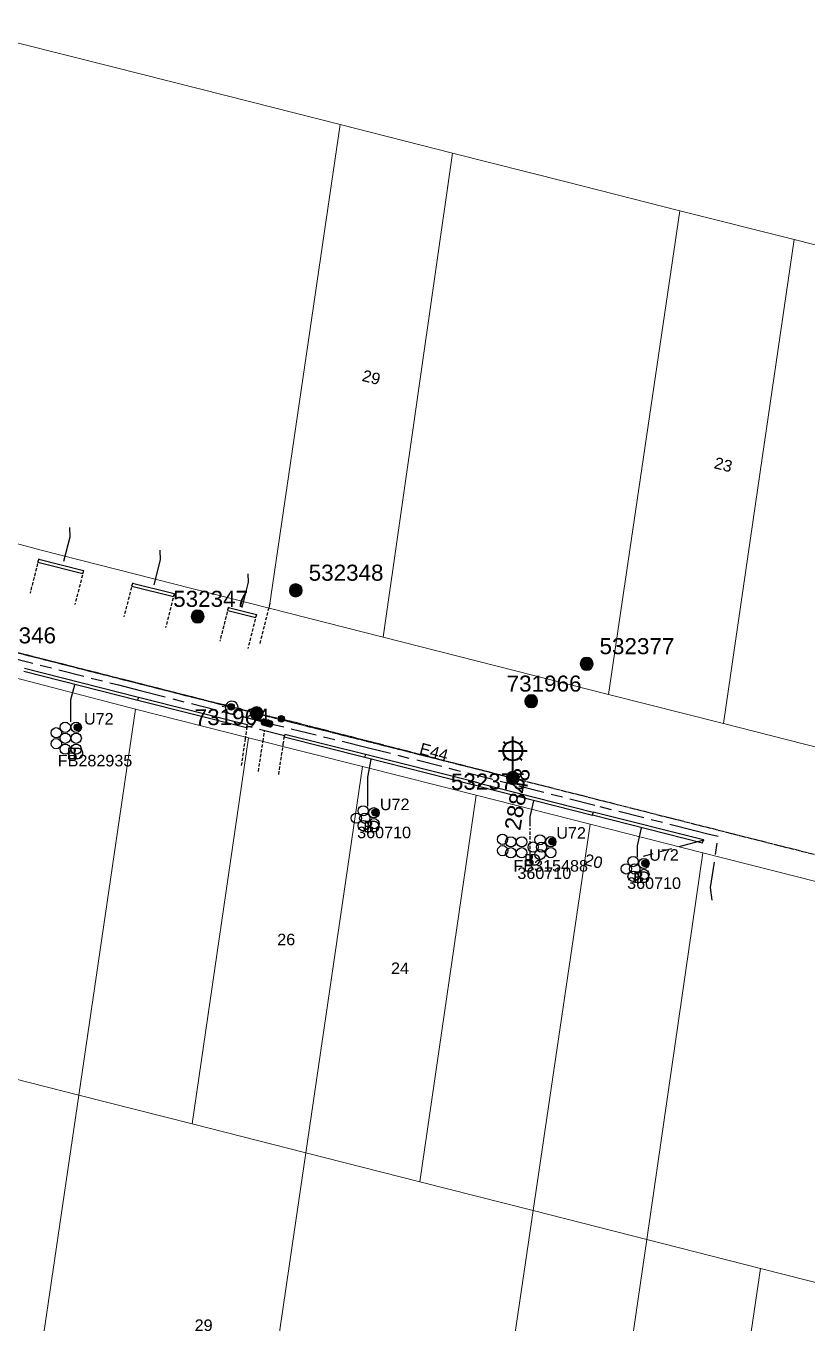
# Model space of a CAD drawing. Header units: metres. Extents: x 305195 to 306755, y 6261447 to 6263623.
# Drawn here: x 306410.9 to 306532.5, y 6262070.3 to 6262272.3 of the extents above; entities that cross this region are included whole.
import ezdxf
from ezdxf.enums import TextEntityAlignment as Align

# ---------------------------------------------------------------- set-up
doc = ezdxf.new("R2010")
doc.units = ezdxf.units.M
for name, pattern in [('Cable Exist OH', [1, 1, 0]), ('Cable Exist UG', [8.2, 4, -1.2, 1.8, -1.2]), ('DASHED', [0.75, 0.5, -0.25])]:
    doc.linetypes.add(name, pattern=pattern)
doc.layers.get('0').update_dxf_attribs({"color": 6})
for name, color, linetype, lineweight in [('Cadastre Buildings_SP_EXT', 9, 'Continuous', 5), ('Cadastre Land Parcels_SP_EXT', 9, 'Continuous', 5), ('Cadastre Roads_SP_EXT', 9, 'Continuous', 5)]:
    doc.layers.add(name, color=color, linetype=linetype, lineweight=lineweight)
for name, color, linetype in [('Duct_SP_EXT', 7, 'Continuous'), ('Equip_HV_EXT', 7, 'Continuous'), ('Equip_LV_EXT', 7, 'Continuous'), ('Equip_SP_LV_EXT', 7, 'Continuous'), ('Equip_SP_SL_EXT', 7, 'Continuous'), ('Mains_HV_EXT', 7, 'Continuous'), ('Mains_LV_EXT', 7, 'Continuous'), ('Mains_SL_EXT', 7, 'Continuous'), ('SupportsOH_SP_TR_HV_LV_SL_EXT', 7, 'Continuous'), ('Trench_SP_EXT', 7, 'Continuous')]:
    doc.layers.add(name, color=color, linetype=linetype)
doc.layers.add('UNKNOWN_FEATURES', color=1, linetype='DASHED', plot=False)
doc.styles.add('iecARIAL', font='arial.ttf', dxfattribs={"height": 2})
doc.styles.add('POLE_LABEL', font='arial.ttf')
doc.styles.get("Standard").update_dxf_attribs({"font": 'arial.ttf'})

# ---------------------------------------------------------------- blocks, each defined once
blk = doc.blocks.new('DUCT_EXT')
blk.add_circle((0, 0.8), 0.8)
at = {"flags": 1}
blk.add_attdef('Z', (0, 0), '', height=0.2, dxfattribs=at)
at = {"flags": 9}
for tag, p in [('DUCT_CODE', (0, 0)), ('XSECT_TYPE', (0, -0.2)), ('STATE', (0, -0.6)), ('FB_REFERENCE', (0, -0.4)), ('NOTES', (0, -0.8))]:
    blk.add_attdef(tag, text='', height=0.2, dxfattribs=at).set_placement(p, align=Align.MIDDLE_LEFT)
blk = doc.blocks.new('LV_OH_LINKS_OPEN_EXT')
for p, q in [((-0.17, 4.97), (-0.17, 5.46)), ((0.17, 4.97), (0.17, 5.46)), ((-0.17, 3), (-0.17, 2.5)), ((0.17, 3), (0.17, 2.5))]:
    blk.add_line(p, q)
blk.add_lwpolyline([(0, 2.99, 1), (0, 4.98, 1)], format="xyb", close=True)
at = {"flags": 9}
for tag, p in [('ACTUAL_STATUS', (0, 0)), ('CONSTRUCTED_VOLTAGE', (0, -0.2)), ('OPERATING_VOLTAGE', (0, -0.6)), ('ORIENTATION', (0, -0.8)), ('OWNED_BY', (0, -1)), ('STATE', (0, -1.2)), ('SWITCH_TYPE', (0, -1.4)), ('NO_PHASES', (0, -0.4)), ('USAGE', (0, -1.6)), ('LEGEND', (0, -1.8)), ('NOTES', (0, -2))]:
    blk.add_attdef(tag, text='', height=0.2, dxfattribs=at).set_placement(p, align=Align.MIDDLE_LEFT)
at = {"flags": 1}
blk.add_attdef('Z', (0, 0), '', height=0.2, dxfattribs=at)
blk = doc.blocks.new('SL_LANTERN_EXT')
at = {"lineweight": 40}
for p, q in [((0, 1.97), (0, 6.47)), ((-2.25, 4.22), (2.25, 4.22)), ((-1.46, 5.68), (-1.06, 5.28)), ((1.46, 5.68), (1.06, 5.28)), ((-1.46, 2.76), (-1.06, 3.16)), ((0, 0), (0, 2.72)), ((1.46, 2.76), (1.06, 3.16))]:
    blk.add_line(p, q, dxfattribs=at)
blk.add_circle((0, 4.22), 1.5, dxfattribs=at)
at = {"style": 'iecARIAL', "flags": 8}
blk.add_attdef('ASSET_NUM', (1.5, 1.5), '', height=2.5, dxfattribs=at)
for tag, p, height, flags in [('OPERATING_VOLTAGE', (0.98, -1.65), 0.2, 9), ('ORIENTATION', (0.98, -1.85), 0.2, 9), ('OWNED_BY', (0.98, -2.05), 0.2, 9), ('CONSTRUCTED_VOLTAGE', (0.98, -0.65), 0.2, 9), ('CONTROL_TYPE', (0.98, -0.85), 0.2, 9), ('LANTERN_PURPOSE', (0.98, -1.05), 0.2, 9), ('LANTERN_TYPE', (0.98, -1.25), 0.2, 9), ('NO_PHASES', (0.98, -1.45), 0.2, 9), ('LNUMBER', (2.18, -3.25), 2.5, 8), ('STATE', (0.98, -2.25), 0.2, 9), ('USAGE', (0.98, -2.45), 0.2, 9), ('CEXIST', (0.98, -2.65), 0.2, 9), ('CNEW', (0.98, -2.85), 0.2, 9), ('CNUMBER', (0.98, -3.05), 0.2, 9), ('CREMOVE', (0.98, -3.25), 0.2, 9), ('CREPLACE', (0.98, -3.45), 0.2, 9), ('LKINGHEIGHT', (0.98, -3.65), 0.2, 9), ('LBRACKET', (0.98, -3.85), 0.2, 9), ('LBRACKETVOCAB', (0.98, -4.05), 0.2, 9), ('LCATEGORY', (0.98, -4.25), 0.2, 9), ('LCHARGE1', (0.98, -4.45), 0.2, 9), ('LCHARGE1PERCENT', (0.98, -4.65), 0.2, 9), ('LCHARGE2', (0.98, -4.85), 0.2, 9), ('LCHARGE2PERCENT', (0.98, -5.05), 0.2, 9), ('LCHARGE3', (0.98, -5.25), 0.2, 9), ('LCHARGE3PERCENT', (0.98, -5.45), 0.2, 9), ('LEXIST', (0.98, -5.65), 0.2, 9), ('LLAMP', (0.98, -5.85), 0.2, 9), ('LLAMPVOCAB', (0.98, -6.05), 0.2, 9), ('LMAST', (0.98, -6.25), 0.2, 9), ('LMASTVOCAB', (0.98, -6.45), 0.2, 9), ('LNEW', (0.98, -6.65), 0.2, 9), ('LANTNUMBER', (0.98, -6.85), 0.2, 9), ('LOUTREACH', (0.98, -7.25), 0.2, 9), ('LOUTREACHVOCAB', (0.98, -7.45), 0.2, 9), ('LRATECODE', (0.98, -7.65), 0.2, 9), ('LREMOVE', (0.98, -7.85), 0.2, 9), ('LREPLACE', (0.98, -8.05), 0.2, 9), ('LTYPE', (0.98, -8.25), 0.2, 9), ('STREETNAME', (0.98, -9.25), 0.2, 9), ('SUBURB', (0.98, -9.45), 0.2, 1), ('LTYPEVOCAB', (0.98, -8.45), 0.2, 9), ('LEGEND', (0.98, -8.65), 0.2, 9), ('LOCATION', (0.98, -8.85), 0.2, 9), ('NOTES', (0.98, -9.05), 0.2, 9)]:
    blk.add_attdef(tag, p, '', height=height, dxfattribs=dict(flags=flags))
blk = doc.blocks.new('POLE_EXT')
blk.add_hatch(color=256).paths.add_polyline_path([(-1, 0, 1), (1, 0, 1)])
blk.add_lwpolyline([(-1, 0, 1), (1, 0, 1)], format="xyb", close=True)
for tag, height, flags, p in [('pNumber', 2.5, 8, (-17.84, 2.07)), ('OWNED_BY', 0.2, 9, (1.35, -0.4)), ('SPECIAL_USE', 0.2, 9, (1.35, -0.8)), ('STATE', 0.2, 9, (1.35, -1)), ('cLV', 0.2, 9, (1.35, -1.4)), ('hDepth', 0.2, 9, (1.35, -1.6)), ('hDia', 0.2, 9, (1.35, -1.8)), ('cHV', 0.2, 9, (1.35, -2)), ('PARENT', 0.2, 9, (1.35, -0.6)), ('USAGE', 0.2, 9, (1.35, -1.2)), ('cLinedev', 0.2, 9, (1.35, -3.4)), ('pExisting', 0.2, 9, (1.35, -3.8)), ('LBRACKET', 0.2, 9, (1.35, -2.2)), ('LExisting', 0.2, 9, (1.35, -2.4)), ('LANTNUMBER', 0.2, 9, (1.35, -2.6)), ('LOther', 0.2, 9, (1.35, -2.8)), ('LRemove', 0.2, 9, (1.35, -3)), ('LEGEND', 0.2, 9, (1.35, -3.2)), ('LOCATION', 0.2, 9, (1.35, -3.6)), ('PFNUMBER', 0.2, 9, (1.35, -4)), ('pFooting', 0.2, 9, (1.35, -4.4)), ('pNew', 0.2, 9, (1.35, -4.6)), ('pRelocate', 0.2, 9, (1.35, -5)), ('pRemove', 0.2, 9, (1.35, -5.2)), ('pReplace', 0.2, 9, (1.35, -5.4)), ('pStay', 0.2, 9, (1.35, -5.6)), ('pType', 0.2, 9, (1.35, -5.8)), ('cspan', 0.2, 9, (1.35, -6)), ('NEWPFNUMBER', 0.2, 9, (1.35, -4.2)), ('STREETNAME', 0.2, 9, (1.35, -6.2)), ('SUBURB', 0.2, 9, (1.35, -6.4)), ('OPERATED_BY', 0.2, 9, (1.36, -7.01)), ('NOTES', 0.2, 9, (1.35, -6.6)), ('MAINTAINED_BY', 0.2, 9, (1.36, -6.81))]:
    blk.add_attdef(tag, text='', height=height, dxfattribs=dict(flags=flags)).set_placement(p, align=Align.MIDDLE_LEFT)
at = {"style": 'POLE_LABEL'}
for tag, height, flags, p in [('ASSET_NUM', 2.5, 8, (2, 2)), ('STRUCTURE_PLANT_NUMBER', 0.2, 9, (1.35, 0.03)), ('STREET_CODE', 0.2, 9, (1.35, -0.2))]:
    blk.add_attdef(tag, text='', height=height, dxfattribs=dict(at, flags=flags)).set_placement(p, align=Align.MIDDLE_LEFT)
at = {"flags": 1}
blk.add_attdef('Z', (1.35, -7.33), '', height=0.2, dxfattribs=at)
blk = doc.blocks.new('HV_STJ_EXT')
h = blk.add_hatch(color=256)
edge = h.paths.add_edge_path()
edge.add_ellipse((-0.59, 0.13), major_axis=(0.226, 0.226), ratio=1, start_angle=45, end_angle=135)
edge.add_line((-0.91, 0.13), (-0.91, -0.13))
edge.add_ellipse((-0.59, -0.13), major_axis=(0.226, 0.226), ratio=1, start_angle=135, end_angle=225)
edge.add_line((-0.59, -0.45), (0.59, -0.45))
edge.add_ellipse((0.59, -0.13), major_axis=(-0.226, 0.226), ratio=1, start_angle=135, end_angle=225)
edge.add_line((0.91, -0.13), (0.91, 0.13))
edge.add_ellipse((0.59, 0.13), major_axis=(-0.226, 0.226), ratio=1, start_angle=225, end_angle=315)
edge.add_line((0.59, 0.45), (-0.59, 0.45))
blk.add_lwpolyline([(-0.91, 0.13), (-0.91, -0.13, 0.414214), (-0.59, -0.45), (0.59, -0.45, 0.414214), (0.91, -0.13), (0.91, 0.13, 0.414214), (0.59, 0.45), (-0.59, 0.45, 0.414214)], format="xyb", close=True)
for tag, flags, p in [('ORIENTATION', 9, (1.5, 0)), ('Z', 1, (1.5, -0.8)), ('USAGE', 9, (1.5, -0.2)), ('LEGEND', 9, (1.5, -0.4)), ('NOTES', 9, (1.5, -0.6))]:
    blk.add_attdef(tag, text='', height=0.2, dxfattribs=dict(flags=flags)).set_placement(p, align=Align.MIDDLE_LEFT)
blk = doc.blocks.new('CABLE_LARGE_EXT')
h = blk.add_hatch(color=256)
edge = h.paths.add_edge_path()
edge.add_arc((0, 0.55), 0.55, 0, 360)
blk.add_circle((0, 0.55), 0.55)
at = {"flags": 1}
blk.add_attdef('Z', (0, 0), '', height=0.2, dxfattribs=at)
at = {"flags": 9}
for tag, p in [('COND_CODE', (0, 0)), ('STATE', (0, -0.4)), ('XSECT_SIZE', (0, -0.6)), ('FB_REFERENCE', (0, -0.2)), ('NOTES', (0, -0.8))]:
    blk.add_attdef(tag, text='', height=0.2, dxfattribs=at).set_placement(p, align=Align.MIDDLE_LEFT)
blk = doc.blocks.new('CONNECTOR_NODE_EXT')
h = blk.add_hatch(color=256)
edge = h.paths.add_edge_path()
edge.add_arc((0, 0), 0.5, 0, 360)
blk.add_circle((0, 0), 0.5)
at = {"flags": 1}
blk.add_attdef('Z', (0, 0), '', height=0.2, dxfattribs=at)
at = {"flags": 9}
for tag, p in [('CONNECTOR_TYPE', (0, 0)), ('CONSTRUCTED_VOLTAGE', (0, -0.2)), ('OPERATING_VOLTAGE', (0, -0.6)), ('ORIENTATION', (0, -0.8)), ('SUBTYPE', (0, -1)), ('NO_PHASES', (0, -0.4)), ('USAGE', (0, -1.2)), ('NOTES', (0, -1.4))]:
    blk.add_attdef(tag, text='', height=0.2, dxfattribs=at).set_placement(p, align=Align.MIDDLE_LEFT)

msp = doc.modelspace()

# ---------------------------------------------------------------- linework, layer by layer
at = {"layer": 'Cadastre Buildings_SP_EXT', "linetype": 'Continuous'}
for points in [[(306459.76, 6262256.92), (306442, 6262261.43), (306424.35, 6262265.91), (306402.45, 6262271.39), (306398.12, 6262241.99), (306391.44, 6262196.48), (306413.23, 6262190.62), (306448.73, 6262181.6), (306459.76, 6262256.92)], [(306512.67, 6262243.5), (306494.98, 6262248), (306477.29, 6262252.48), (306466.47, 6262177.09), (306501.58, 6262168.17), (306512.67, 6262243.5)], [(306379.53, 6262115.77), (306401.37, 6262110.26), (306419.08, 6262105.75), (306427.92, 6262165.88), (306410.2, 6262170.46), (306388.56, 6262176.07), (306381.31, 6262127.02), (306379.53, 6262115.77)], [(306445.52, 6262161.4), (306427.92, 6262165.88), (306419.08, 6262105.75), (306436.74, 6262101.26), (306445.52, 6262161.4)], [(306489.81, 6262087.78), (306498.69, 6262147.97), (306480.94, 6262152.46), (306472.17, 6262092.25), (306489.81, 6262087.78)], [(306551.86, 6262134.52), (306534.05, 6262139), (306516.26, 6262143.5), (306507.51, 6262083.27), (306525.2, 6262078.78), (306543.03, 6262074.23), (306551.86, 6262134.52)], [(306446.51, 6262042.71), (306446.47, 6262042.47), (306481.81, 6262033.5), (306483.28, 6262043.46), (306489.81, 6262087.78), (306472.17, 6262092.25), (306454.43, 6262096.77), (306446.51, 6262042.71)]]:
    msp.add_lwpolyline(points, close=True, dxfattribs=at)
at = {"layer": 'Cadastre Land Parcels_SP_EXT', "linetype": 'Continuous'}
msp.add_lwpolyline([(306715.75, 6262298.2), (306418.13, 6262377.38), (306416.22, 6262364.63), (306411.68, 6262333.97), (306407.15, 6262303.31), (306402.45, 6262271.39), (306424.35, 6262265.91), (306442, 6262261.43), (306459.76, 6262256.92), (306477.29, 6262252.48), (306494.98, 6262248), (306512.67, 6262243.5), (306530.44, 6262238.99), (306565.79, 6262230.02)], dxfattribs=at)
for points in [[(306477.29, 6262252.48), (306459.76, 6262256.92), (306448.73, 6262181.6), (306466.47, 6262177.09), (306477.29, 6262252.48)], [(306530.44, 6262238.99), (306512.67, 6262243.5), (306501.58, 6262168.17), (306519.47, 6262163.61), (306525.16, 6262202.84), (306530.44, 6262238.99)], [(306454.43, 6262096.77), (306463.26, 6262156.95), (306445.52, 6262161.4), (306436.74, 6262101.26), (306454.43, 6262096.77)], [(306472.17, 6262092.25), (306480.94, 6262152.46), (306463.26, 6262156.95), (306454.43, 6262096.77), (306472.17, 6262092.25)], [(306516.26, 6262143.5), (306498.69, 6262147.97), (306480.94, 6262152.46), (306472.17, 6262092.25), (306489.81, 6262087.78), (306507.51, 6262083.27), (306516.26, 6262143.5)], [(306419.08, 6262105.75), (306401.37, 6262110.26), (306379.53, 6262115.77), (306371.65, 6262061.8), (306393.43, 6262055.94), (306411.1, 6262051.45), (306419.08, 6262105.75)], [(306445.6, 6262042.69), (306446.47, 6262042.47), (306446.51, 6262042.71), (306454.43, 6262096.77), (306436.74, 6262101.26), (306419.08, 6262105.75), (306411.1, 6262051.45), (306445.6, 6262042.69)], [(306483.28, 6262043.46), (306481.81, 6262033.5), (306499.62, 6262028.98), (306501.78, 6262043.83), (306507.51, 6262083.27), (306489.81, 6262087.78), (306483.28, 6262043.46)], [(306525.2, 6262078.78), (306507.51, 6262083.27), (306501.78, 6262043.83), (306499.62, 6262028.98), (306517.22, 6262024.5), (306520.12, 6262044.21), (306525.2, 6262078.78)]]:
    msp.add_lwpolyline(points, close=True, dxfattribs=at)
at = {"layer": 'Cadastre Roads_SP_EXT', "linetype": 'Continuous'}
for points in [[(306537.14, 6262159.12), (306519.47, 6262163.61), (306501.58, 6262168.17), (306466.47, 6262177.09), (306448.73, 6262181.6), (306413.23, 6262190.62), (306391.44, 6262196.48)], [(306410.2, 6262170.46), (306427.92, 6262165.88), (306445.52, 6262161.4), (306463.26, 6262156.95), (306480.94, 6262152.46), (306498.69, 6262147.97), (306516.26, 6262143.5), (306534.05, 6262139)]]:
    msp.add_lwpolyline(points, dxfattribs=at)
at = {"layer": 'Duct_SP_EXT'}
for p, q in [((306412.73, 6262188.75), (306412.79, 6262188.98)), ((306412.73, 6262188.75), (306419.71, 6262186.98)), ((306412.85, 6262189.21), (306412.79, 6262188.98)), ((306412.85, 6262189.21), (306419.83, 6262187.44)), ((306419.71, 6262186.98), (306419.77, 6262187.21)), ((306419.83, 6262187.44), (306419.77, 6262187.21)), ((306427.34, 6262185.04), (306427.4, 6262185.27)), ((306427.34, 6262185.04), (306433.84, 6262183.4)), ((306427.46, 6262185.5), (306427.4, 6262185.27)), ((306427.46, 6262185.5), (306433.95, 6262183.86)), ((306433.84, 6262183.4), (306433.89, 6262183.63)), ((306433.95, 6262183.86), (306433.89, 6262183.63)), ((306442.27, 6262181.24), (306442.32, 6262181.47)), ((306442.27, 6262181.24), (306446.63, 6262180.13)), ((306442.38, 6262181.71), (306442.32, 6262181.47)), ((306442.38, 6262181.71), (306446.75, 6262180.6)), ((306446.63, 6262180.13), (306446.69, 6262180.37)), ((306446.75, 6262180.6), (306446.69, 6262180.37)), ((306410.62, 6262172.25), (306428.4, 6262167.76)), ((306410.51, 6262171.79), (306428.28, 6262167.29)), ((306428.28, 6262167.29), (306428.34, 6262167.52)), ((306428.28, 6262167.29), (306445.21, 6262163)), ((306428.4, 6262167.76), (306428.34, 6262167.52)), ((306428.4, 6262167.76), (306445.33, 6262163.47)), ((306445.21, 6262163), (306445.27, 6262163.24)), ((306445.33, 6262163.47), (306445.27, 6262163.24)), ((306451.18, 6262161.94), (306451.12, 6262161.71)), ((306463.74, 6262158.83), (306451.18, 6262161.94)), ((306451.06, 6262161.48), (306451.12, 6262161.71)), ((306463.62, 6262158.36), (306451.06, 6262161.48)), ((306463.62, 6262158.36), (306463.68, 6262158.6)), ((306479.97, 6262154.21), (306463.62, 6262158.36)), ((306463.74, 6262158.83), (306463.68, 6262158.6)), ((306480.08, 6262154.68), (306463.74, 6262158.83)), ((306479.97, 6262154.21), (306480.02, 6262154.44)), ((306479.97, 6262154.21), (306480.02, 6262154.44)), ((306481.3, 6262153.87), (306479.97, 6262154.21)), ((306479.97, 6262154.21), (306479.97, 6262154.21)), ((306480.08, 6262154.68), (306480.02, 6262154.44)), ((306480.08, 6262154.68), (306480.02, 6262154.44)), ((306481.42, 6262154.34), (306480.08, 6262154.68)), ((306480.08, 6262154.68), (306480.08, 6262154.68)), ((306481.3, 6262153.87), (306481.36, 6262154.11)), ((306481.3, 6262153.87), (306481.36, 6262154.11)), ((306481.3, 6262153.87), (306499.05, 6262149.38)), ((306481.42, 6262154.34), (306481.36, 6262154.11)), ((306481.42, 6262154.34), (306481.36, 6262154.11)), ((306481.42, 6262154.34), (306499.17, 6262149.85)), ((306499.17, 6262149.85), (306499.11, 6262149.62)), ((306499.17, 6262149.85), (306499.11, 6262149.62)), ((306516.33, 6262145.49), (306499.17, 6262149.85)), ((306499.05, 6262149.38), (306499.11, 6262149.62)), ((306499.05, 6262149.38), (306499.11, 6262149.62)), ((306516.21, 6262145.02), (306499.05, 6262149.38)), ((306516.21, 6262145.02), (306516.27, 6262145.25)), ((306516.33, 6262145.49), (306516.27, 6262145.25))]:
    msp.add_line(p, q, dxfattribs=at)
at = {"layer": 'Duct_SP_EXT', "linetype": 'Continuous'}
for points in [[(306417.67, 6262194.16), (306417.69, 6262192.67), (306416.73, 6262188.86)], [(306431.72, 6262190.65), (306431.75, 6262189.11), (306430.76, 6262185.22)], [(306445.43, 6262186.92), (306445.46, 6262185.63), (306444.46, 6262181.72)]]:
    msp.add_lwpolyline(points, dxfattribs=at)
at = {"layer": 'Duct_SP_EXT'}
for points in [[(306417.87, 6262163.91), (306417.87, 6262167.36), (306418.45, 6262169.65)], [(306464.07, 6262150.76), (306464.07, 6262155.3), (306464.59, 6262158.03)], [(306489.37, 6262147.65), (306489.37, 6262149.09), (306489.92, 6262151.61)], [(306506.09, 6262142.86), (306506.09, 6262144.59), (306506.72, 6262147.37)]]:
    msp.add_lwpolyline(points, dxfattribs=at)
at = {"layer": 'Mains_HV_EXT', "linetype": 'Cable Exist UG'}
for points in [[(306389.19, 6262172.79), (306391.2, 6262172.23), (306392.15, 6262178.05), (306392.15, 6262178.05), (306425.25, 6262169.63), (306428.67, 6262168.77), (306448.39, 6262163.72)], [(306517.72, 6262136.11), (306517.44, 6262138.09), (306518.65, 6262146.02), (306518.65, 6262146.02), (306517, 6262146.41), (306515.01, 6262146.92), (306515.01, 6262146.92), (306499.43, 6262150.87), (306464, 6262159.86), (306464, 6262159.86), (306449.67, 6262163.38), (306448.39, 6262163.72)]]:
    msp.add_lwpolyline(points, dxfattribs=at)
at = {"layer": 'Mains_LV_EXT', "linetype": 'Cable Exist OH'}
for points in [[(306442.8, 6262166.22), (306401.89, 6262176.6)], [(306446.78, 6262165.21), (306442.8, 6262166.22)], [(306446.78, 6262165.21), (306450.62, 6262164.37)], [(306450.62, 6262164.37), (306486.66, 6262155.15)], [(306486.66, 6262155.15), (306521.96, 6262146.2)]]:
    msp.add_lwpolyline(points, dxfattribs=at)
at = {"layer": 'Mains_SL_EXT', "linetype": 'Cable Exist OH'}
for points in [[(306401.89, 6262176.6), (306446.78, 6262165.21), (306486.66, 6262155.15)], [(306486.66, 6262155.15), (306521.96, 6262146.2), (306553.51, 6262138.22)]]:
    msp.add_lwpolyline(points, dxfattribs=at)
at = {"layer": 'Trench_SP_EXT', "linetype": 'Cable Exist UG'}
msp.add_lwpolyline([(306446.78, 6262165.21), (306446.47, 6262163.92), (306446.47, 6262163.92, -0.4721), (306445.34, 6262163.18), (306445.34, 6262163.18), (306445.27, 6262163.24)], format="xyb", dxfattribs=at)
for points in [[(306451.12, 6262161.71), (306445.48, 6262163.15)], [(306516.38, 6262145.46), (306506.94, 6262142.92)]]:
    msp.add_lwpolyline(points, dxfattribs=at)
at = {"layer": 'UNKNOWN_FEATURES'}
for points in [[(306412.86, 6262189.27), (306411.5, 6262183.92)], [(306419.84, 6262187.48), (306418.48, 6262182.15)], [(306427.47, 6262185.54), (306426.11, 6262180.22)], [(306433.96, 6262183.88), (306432.61, 6262178.57)], [(306448.85, 6262182.4), (306447.2, 6262175.88)], [(306442.39, 6262181.73), (306441.04, 6262176.43)], [(306446.75, 6262180.62), (306445.41, 6262175.33)], [(306445.27, 6262163.13), (306444.99, 6262161.28), (306444.36, 6262156.94)], [(306447.06, 6262156.17), (306447.77, 6262160.87), (306448.01, 6262162.52)], [(306450.22, 6262155.7), (306450.93, 6262160.4), (306451.12, 6262161.71)], [(306489.37, 6262141.82), (306489.37, 6262147.32)]]:
    msp.add_lwpolyline(points, dxfattribs=at)

# ---------------------------------------------------------------- block references
at = {"layer": 'Duct_SP_EXT'}
for name, p, rotation in [('DUCT_EXT', (306416.39, 6262162.19), 90), ('DUCT_EXT', (306417.79, 6262163.04), 90), ('DUCT_EXT', (306417.79, 6262161.34), 90), ('DUCT_EXT', (306419.49, 6262163.04), 90), ('DUCT_EXT', (306419.49, 6262161.34), 90), ('CABLE_LARGE_EXT', (306419.49, 6262163.04), 90), ('DUCT_EXT', (306416.39, 6262160.49), 90), ('DUCT_EXT', (306417.79, 6262159.64), 90), ('DUCT_EXT', (306419.49, 6262159.64), 90), ('DUCT_EXT', (306464.16, 6262150.03), 90.0000000000002), ('DUCT_EXT', (306465.84, 6262149.73), 90.0000000000002), ('DUCT_EXT', (306463.1, 6262148.89), 90.0000000000002), ('DUCT_EXT', (306464.16, 6262147.73), 90.0000000000002), ('DUCT_EXT', (306464.41, 6262148.88), 90.0000000000002), ('DUCT_EXT', (306465.84, 6262148.03), 90.0000000000002), ('DUCT_EXT', (306491.69, 6262145.52), 90.0000000000002), ('DUCT_EXT', (306493.37, 6262145.22), 90.0000000000002), ('DUCT_EXT', (306490.63, 6262144.38), 90.0000000000002), ('DUCT_EXT', (306491.69, 6262143.22), 90.0000000000002), ('DUCT_EXT', (306491.94, 6262144.37), 90.0000000000002), ('DUCT_EXT', (306493.37, 6262143.52), 90.0000000000002), ('DUCT_EXT', (306505.13, 6262140.99), 90.0000000000002), ('DUCT_EXT', (306506.19, 6262142.13), 90.0000000000002), ('DUCT_EXT', (306506.44, 6262140.98), 90.0000000000002), ('DUCT_EXT', (306507.87, 6262141.83), 90.0000000000002), ('DUCT_EXT', (306506.19, 6262139.83), 90.0000000000002), ('DUCT_EXT', (306507.87, 6262140.13), 90.0000000000002)]:
    msp.add_blockref(name, p, dxfattribs=dict(at, rotation=rotation))
for name, p in [('CABLE_LARGE_EXT', (306465.28, 6262149.22)), ('DUCT_EXT', (306485.06, 6262144.79)), ('DUCT_EXT', (306486.34, 6262144.4)), ('DUCT_EXT', (306488.04, 6262144.4)), ('CABLE_LARGE_EXT', (306492.82, 6262144.71)), ('DUCT_EXT', (306485.08, 6262143.03)), ('DUCT_EXT', (306486.34, 6262142.7)), ('DUCT_EXT', (306488.04, 6262142.7)), ('CABLE_LARGE_EXT', (306507.31, 6262141.31))]:
    msp.add_blockref(name, p, dxfattribs=at)
at = {"layer": 'Equip_HV_EXT', "rotation": 165.8397340113423}
msp.add_blockref('HV_STJ_EXT', (306448.39, 6262163.72), dxfattribs=at)
at = {"layer": 'Equip_LV_EXT'}
for p in [(306442.8, 6262166.22), (306450.62, 6262164.37)]:
    msp.add_blockref('CONNECTOR_NODE_EXT', p, dxfattribs=at)
at = {"layer": 'Equip_SP_LV_EXT', "rotation": 76.88556656387719}
msp.add_blockref('LV_OH_LINKS_OPEN_EXT', (306446.78, 6262165.21), dxfattribs=at)
at = {"layer": 'Equip_SP_SL_EXT'}
ref = msp.add_blockref('SL_LANTERN_EXT', (306486.66, 6262155.15), dxfattribs=at)
ref.add_attrib('ASSET_NUM', '28848', dxfattribs={"layer": '0', "height": 2.5, "rotation": 80.6335, "style": 'iecARIAL'}).set_placement((306488.16, 6262156.65), align=Align.MIDDLE_RIGHT)
at = {"layer": 'SupportsOH_SP_TR_HV_LV_SL_EXT'}
ref = msp.add_blockref('POLE_EXT', (306452.88, 6262184.37), dxfattribs=at)
ref.add_attrib('ASSET_NUM', '532348', dxfattribs={"layer": '0', "height": 2.5, "style": 'POLE_LABEL'}).set_placement((306454.88, 6262185.12), align=Align.BOTTOM_LEFT)
ref = msp.add_blockref('POLE_EXT', (306437.61, 6262180.3), dxfattribs=at)
ref.add_attrib('ASSET_NUM', '532347', dxfattribs={"layer": '0', "height": 2.5, "style": 'POLE_LABEL'}).set_placement((306439.61, 6262181.05), align=Align.BOTTOM_CENTER)
ref = msp.add_blockref('POLE_EXT', (306401.89, 6262176.6), dxfattribs=at)
ref.add_attrib('ASSET_NUM', '532346', dxfattribs={"layer": '0', "height": 2.5, "rotation": 0.0745, "style": 'POLE_LABEL'}).set_placement((306403.89, 6262177.35), align=Align.MIDDLE_LEFT)
ref = msp.add_blockref('POLE_EXT', (306498.16, 6262172.93), dxfattribs=at)
ref.add_attrib('ASSET_NUM', '532377', dxfattribs={"layer": '0', "height": 2.5, "style": 'POLE_LABEL'}).set_placement((306500.16, 6262173.68), align=Align.BOTTOM_LEFT)
ref = msp.add_blockref('POLE_EXT', (306489.53, 6262167.1), dxfattribs=at)
ref.add_attrib('ASSET_NUM', '731966', dxfattribs={"layer": '0', "height": 2.5, "style": 'POLE_LABEL'}).set_placement((306491.53, 6262167.85), align=Align.BOTTOM_CENTER)
ref = msp.add_blockref('POLE_EXT', (306446.78, 6262165.21), dxfattribs=at)
ref.add_attrib('ASSET_NUM', '731964', dxfattribs={"layer": '0', "height": 2.5, "rotation": 0.5435, "style": 'POLE_LABEL'}).set_placement((306448.78, 6262165.96), align=Align.TOP_RIGHT)
ref = msp.add_blockref('POLE_EXT', (306486.66, 6262155.15), dxfattribs=at)
ref.add_attrib('ASSET_NUM', '532375', dxfattribs={"layer": '0', "height": 2.5, "rotation": 0.495, "style": 'POLE_LABEL'}).set_placement((306488.66, 6262155.9), align=Align.TOP_RIGHT)

# ---------------------------------------------------------------- texts
at = {"layer": 'Cadastre Land Parcels_SP_EXT'}
for s, rotation, p in [('29', 345.7398, (306463.06, 6262217.02)), ('23', 345.7395, (306517.86, 6262203.42)), ('20', 347.0774, (306497.68, 6262141.62))]:
    msp.add_text(s, height=1.8, rotation=rotation, dxfattribs=at).set_placement(p)
for s, p in [('26', (306449.99, 6262129.1)), ('24', (306467.7, 6262124.61)), ('29', (306437.13, 6262069.02))]:
    msp.add_text(s, height=1.8, dxfattribs=at).set_placement(p)
at = {"layer": 'Duct_SP_EXT'}
for s, p in [('U72', (306419.9, 6262163.47)), ('B', (306417.21, 6262158.07)), ('D', (306418.11, 6262158.07)), ('FB282935', (306415.82, 6262156.95)), ('U72', (306465.97, 6262150.14)), ('B', (306463.37, 6262146.69)), ('D', (306464.22, 6262146.69)), ('360710', (306462.42, 6262145.77)), ('U72', (306493.43, 6262145.69)), ('U72', (306507.89, 6262142.26)), ('FB315488', (306486.76, 6262140.57)), ('B', (306488.39, 6262141.49)), ('D', (306489.24, 6262141.49)), ('360710', (306487.37, 6262139.42)), ('360710', (306504.45, 6262137.87)), ('B', (306505.4, 6262138.8)), ('D', (306506.25, 6262138.8))]:
    msp.add_text(s, height=1.8, dxfattribs=at).set_placement(p)
at = {"layer": 'Mains_LV_EXT'}
msp.add_text('E44', height=1.8, rotation=344.5891, dxfattribs=at).set_placement((306471.99, 6262158.93))

doc.saveas('drawing.dxf')
